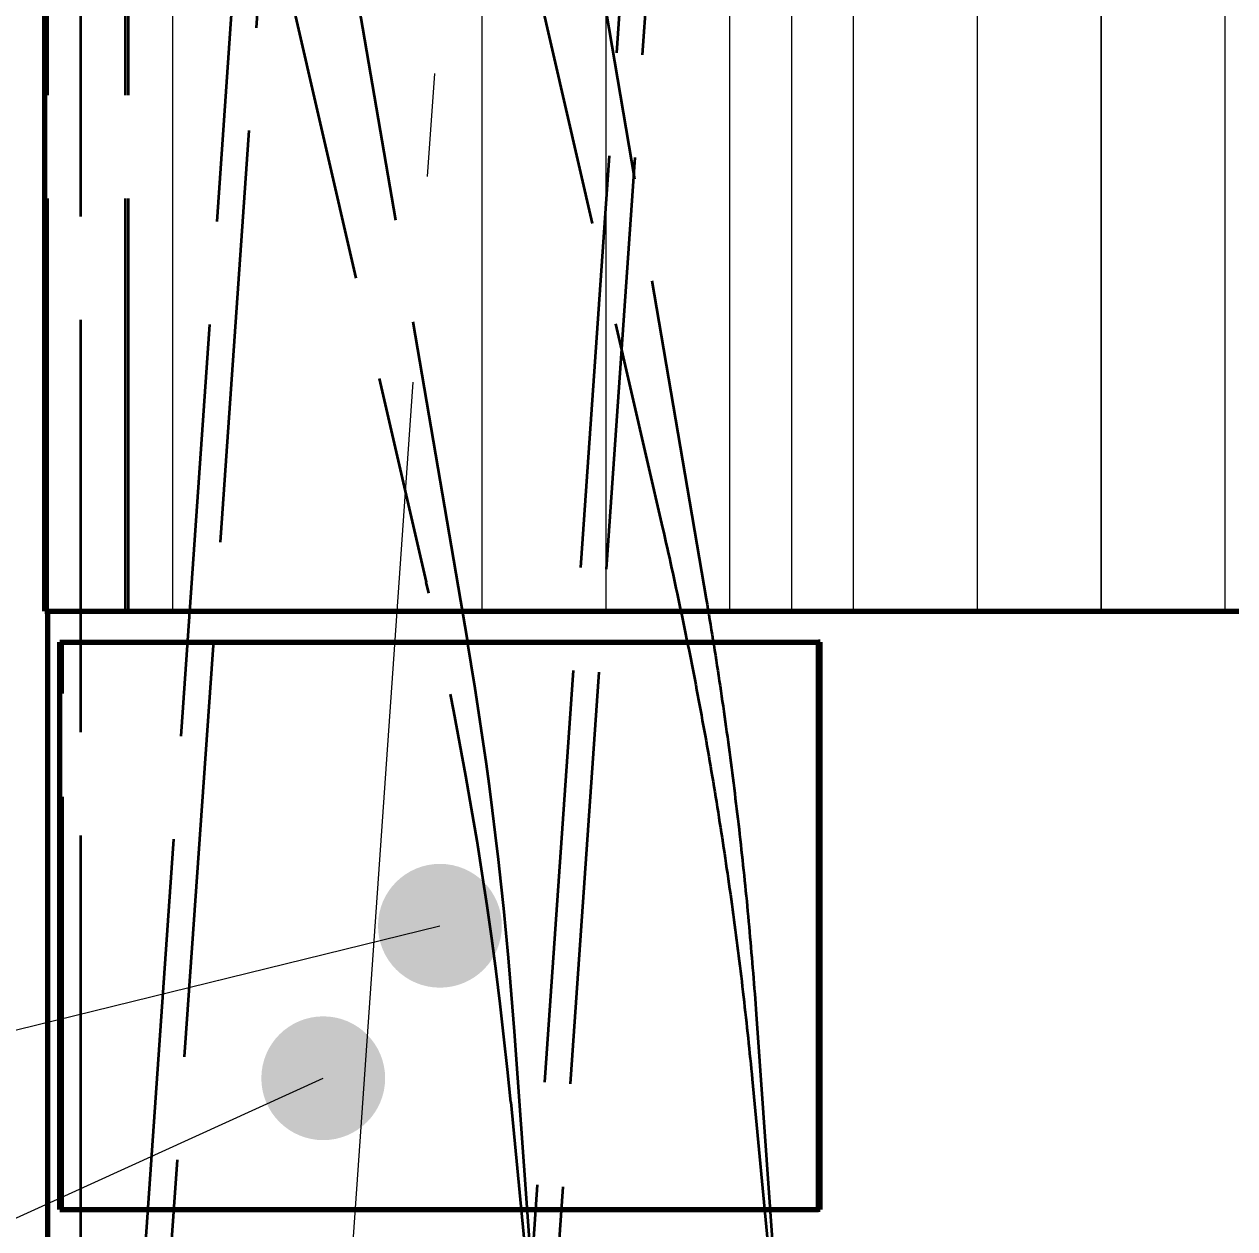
# Model space of a CAD drawing. Header units: millimetres. Extents: x 0 to 2382, y 0 to 420.
# Drawn here: x 145.56 to 157.29, y 235.9 to 247.57 of the extents above; entities that cross this region are included whole.
import ezdxf

# ---------------------------------------------------------------- set-up
doc = ezdxf.new("R2010")
doc.units = ezdxf.units.MM
doc.linetypes.add('IRAM-E-TRAZOS', pattern=[5, 4, -1])
doc.linetypes.add('IRAM-F-TRAZO-PUNTO', pattern=[20, 15, -2, 1, -2])
for name, color, linetype, lineweight in [('01-VISIBLE', 7, 'CONTINUOUS', 70), ('02-OCULTA', 4, 'IRAM-E-TRAZOS', 35), ('03-EJE', 1, 'IRAM-F-TRAZO-PUNTO', 18), ('04-COTA', 3, 'CONTINUOUS', 18), ('05-RAYADO', 8, 'CONTINUOUS', 18), ('08-FINA', 5, 'CONTINUOUS', 18)]:
    doc.layers.add(name, color=color, linetype=linetype, lineweight=lineweight)
doc.styles.add('ISO3098', font='isocpeur.ttf')
doc.dimstyles.new('FLAMA-IRAM', dxfattribs={"dimtxt": 3.5, "dimasz": 3.5, "dimexe": 2, "dimexo": 1.5, "dimgap": 1, "dimtad": 1, "dimdec": 1, "dimtxsty": 'ISO3098', "dimblk": 'IRAM_FLECHA', "dimblk1": 'IRAM_FLECHA', "dimblk2": 'IRAM_FLECHA', "dimcen": 2.5, "dimclrd": 256, "dimclre": 256, "dimclrt": 256, "dimazin": 3, "dimtfac": 1, "dimtmove": 0, "dimatfit": 3, "dimlwd": 18, "dimlwe": 18})

# ---------------------------------------------------------------- blocks, each defined once
blk = doc.blocks.new('IRAM_FLECHA')
blk.add_solid([(0, 0), (-1, 0.125), (-1, -0.125)])

msp = doc.modelspace()

# ---------------------------------------------------------------- hatches: boundary and pattern name
at = {"layer": '05-RAYADO'}
h = msp.add_hatch(dxfattribs=at)
h.set_pattern_fill('ANSI31', scale=0.94488, angle=45)
h.paths.add_polyline_path([(177.008, 241.884), (177.008, 263.535), (146.574, 263.535), (146.574, 241.884)])
h = msp.add_hatch(dxfattribs=at)
h.set_pattern_fill('ANSI31', scale=0.377953, angle=45)
h.paths.add_polyline_path([(174.735, 241.884), (174.735, 263.535), (148.847, 263.535), (148.847, 241.884)])
at = {"layer": '08-FINA'}
h = msp.add_hatch(color=7, dxfattribs=at)
h.dxf.hatch_style = 1
edge = h.paths.add_edge_path()
edge.add_arc((149.591, 238.834), 0.6, 0, 360)
h = msp.add_hatch(color=7, dxfattribs=at)
h.dxf.hatch_style = 1
edge = h.paths.add_edge_path()
edge.add_arc((148.46, 237.356), 0.6, 0, 360)

# ---------------------------------------------------------------- linework, layer by layer
at = {"layer": '01-VISIBLE'}
for p, q in [((145.761, 241.884), (145.761, 263.535)), ((145.791, 231.297), (145.791, 241.884)), ((145.906, 236.084), (145.906, 241.584)), ((153.26, 236.084), (153.26, 241.584)), ((153.276, 241.584), (153.26, 241.584)), ((153.276, 236.084), (153.276, 241.584)), ((153.276, 236.084), (153.26, 236.084))]:
    msp.add_line(p, q, dxfattribs=at)
for points in [[(145.761, 241.884), (145.811, 241.884), (145.861, 241.884), (145.911, 241.884), (145.961, 241.884), (146.011, 241.884), (146.061, 241.884), (146.112, 241.884), (146.162, 241.884), (146.212, 241.884), (146.262, 241.884), (146.312, 241.884), (146.362, 241.884), (146.412, 241.884), (146.462, 241.884), (146.512, 241.884), (146.562, 241.884), (146.612, 241.884), (146.663, 241.884), (146.713, 241.884), (146.763, 241.884), (146.813, 241.884), (146.863, 241.884), (146.913, 241.884), (146.963, 241.884), (147.013, 241.884), (147.063, 241.884), (147.113, 241.884), (147.164, 241.884), (147.214, 241.884), (147.264, 241.884), (147.314, 241.884), (147.364, 241.884), (147.414, 241.884), (147.464, 241.884), (147.514, 241.884), (147.564, 241.884), (147.614, 241.884), (147.664, 241.884), (147.715, 241.884), (147.765, 241.884), (147.815, 241.884), (147.865, 241.884), (147.915, 241.884), (147.965, 241.884), (148.015, 241.884), (148.065, 241.884), (148.115, 241.884), (148.165, 241.884), (148.215, 241.884), (148.266, 241.884), (148.316, 241.884), (148.366, 241.884), (148.416, 241.884), (148.466, 241.884), (148.516, 241.884), (148.566, 241.884), (148.616, 241.884), (148.666, 241.884), (148.716, 241.884), (148.767, 241.884), (148.817, 241.884), (148.867, 241.884), (148.917, 241.884), (148.967, 241.884), (149.017, 241.884), (149.067, 241.884), (149.117, 241.884), (149.167, 241.884), (149.217, 241.884), (149.267, 241.884), (149.318, 241.884), (149.368, 241.884), (149.418, 241.884), (149.468, 241.884), (149.518, 241.884), (149.568, 241.884), (149.618, 241.884), (149.668, 241.884), (149.718, 241.884), (149.768, 241.884), (149.819, 241.884), (149.869, 241.884), (149.919, 241.884), (149.969, 241.884), (150.019, 241.884), (150.069, 241.884), (150.119, 241.884), (150.169, 241.884), (150.219, 241.884), (150.269, 241.884), (150.319, 241.884), (150.37, 241.884), (150.42, 241.884), (150.47, 241.884), (150.52, 241.884), (150.57, 241.884), (150.62, 241.884), (150.67, 241.884), (150.72, 241.884), (150.77, 241.884), (150.82, 241.884), (150.871, 241.884), (150.921, 241.884), (150.971, 241.884), (151.021, 241.884), (151.071, 241.884), (151.121, 241.884), (151.171, 241.884), (151.221, 241.884), (151.271, 241.884), (151.321, 241.884), (151.371, 241.884), (151.422, 241.884), (151.472, 241.884), (151.522, 241.884), (151.572, 241.884), (151.622, 241.884), (151.672, 241.884), (151.722, 241.884), (151.772, 241.884), (151.822, 241.884), (151.872, 241.884), (151.922, 241.884), (151.973, 241.884), (152.023, 241.884), (152.073, 241.884), (152.123, 241.884), (152.173, 241.884), (152.223, 241.884), (152.273, 241.884), (152.323, 241.884), (152.373, 241.884), (152.423, 241.884), (152.474, 241.884), (152.524, 241.884), (152.574, 241.884), (152.624, 241.884), (152.674, 241.884), (152.724, 241.884), (152.774, 241.884), (152.824, 241.884), (152.874, 241.884), (152.924, 241.884), (152.974, 241.884), (153.025, 241.884), (153.075, 241.884), (153.125, 241.884), (153.175, 241.884), (153.225, 241.884), (153.275, 241.884), (153.325, 241.884), (153.375, 241.884), (153.425, 241.884), (153.475, 241.884), (153.526, 241.884), (153.576, 241.884), (153.626, 241.884), (153.676, 241.884), (153.726, 241.884), (153.776, 241.884), (153.826, 241.884), (153.876, 241.884), (153.926, 241.884), (153.976, 241.884), (154.026, 241.884), (154.077, 241.884), (154.127, 241.884), (154.177, 241.884), (154.227, 241.884), (154.277, 241.884), (154.327, 241.884), (154.377, 241.884), (154.427, 241.884), (154.477, 241.884), (154.527, 241.884), (154.578, 241.884), (154.628, 241.884), (154.678, 241.884), (154.728, 241.884), (154.778, 241.884), (154.828, 241.884), (154.878, 241.884), (154.928, 241.884), (154.978, 241.884), (155.028, 241.884), (155.078, 241.884), (155.129, 241.884), (155.179, 241.884), (155.229, 241.884), (155.279, 241.884), (155.329, 241.884), (155.379, 241.884), (155.429, 241.884), (155.479, 241.884), (155.529, 241.884), (155.579, 241.884), (155.629, 241.884), (155.68, 241.884), (155.73, 241.884), (155.78, 241.884), (155.83, 241.884), (155.88, 241.884), (155.93, 241.884), (155.98, 241.884), (156.03, 241.884), (156.08, 241.884), (156.13, 241.884), (156.181, 241.884), (156.231, 241.884), (156.281, 241.884), (156.331, 241.884), (156.381, 241.884), (156.431, 241.884), (156.481, 241.884), (156.531, 241.884), (156.581, 241.884), (156.631, 241.884), (156.681, 241.884), (156.732, 241.884), (156.782, 241.884), (156.832, 241.884), (156.882, 241.884), (156.932, 241.884), (156.982, 241.884), (157.032, 241.884), (157.082, 241.884), (157.132, 241.884), (157.182, 241.884), (157.233, 241.884), (157.283, 241.884), (157.333, 241.884)], [(145.906, 241.584), (145.956, 241.584), (146.006, 241.584), (146.056, 241.584), (146.106, 241.584), (146.156, 241.584), (146.206, 241.584), (146.256, 241.584), (146.306, 241.584), (146.356, 241.584), (146.406, 241.584), (146.456, 241.584), (146.506, 241.584), (146.556, 241.584), (146.606, 241.584), (146.656, 241.584), (146.706, 241.584), (146.756, 241.584), (146.806, 241.584), (146.856, 241.584), (146.906, 241.584), (146.956, 241.584), (147.006, 241.584), (147.057, 241.584), (147.107, 241.584), (147.157, 241.584), (147.207, 241.584), (147.257, 241.584), (147.307, 241.584), (147.357, 241.584), (147.407, 241.584), (147.457, 241.584), (147.507, 241.584), (147.557, 241.584), (147.607, 241.584), (147.657, 241.584), (147.707, 241.584), (147.757, 241.584), (147.807, 241.584), (147.857, 241.584), (147.907, 241.584), (147.957, 241.584), (148.007, 241.584), (148.057, 241.584), (148.107, 241.584), (148.157, 241.584), (148.207, 241.584), (148.257, 241.584), (148.307, 241.584), (148.357, 241.584), (148.407, 241.584), (148.457, 241.584), (148.507, 241.584), (148.557, 241.584), (148.607, 241.584), (148.657, 241.584), (148.707, 241.584), (148.757, 241.584), (148.808, 241.584), (148.858, 241.584), (148.908, 241.584), (148.958, 241.584), (149.008, 241.584), (149.058, 241.584), (149.108, 241.584), (149.158, 241.584), (149.208, 241.584), (149.258, 241.584), (149.308, 241.584), (149.358, 241.584), (149.408, 241.584), (149.458, 241.584), (149.508, 241.584), (149.558, 241.584), (149.608, 241.584), (149.658, 241.584), (149.708, 241.584), (149.758, 241.584), (149.808, 241.584), (149.858, 241.584), (149.908, 241.584), (149.958, 241.584), (150.008, 241.584), (150.058, 241.584), (150.108, 241.584), (150.158, 241.584), (150.208, 241.584), (150.258, 241.584), (150.308, 241.584), (150.358, 241.584), (150.408, 241.584), (150.458, 241.584), (150.508, 241.584), (150.558, 241.584), (150.609, 241.584), (150.659, 241.584), (150.709, 241.584), (150.759, 241.584), (150.809, 241.584), (150.859, 241.584), (150.909, 241.584), (150.959, 241.584), (151.009, 241.584), (151.059, 241.584), (151.109, 241.584), (151.159, 241.584), (151.209, 241.584), (151.259, 241.584), (151.309, 241.584), (151.359, 241.584), (151.409, 241.584), (151.459, 241.584), (151.509, 241.584), (151.559, 241.584), (151.609, 241.584), (151.659, 241.584), (151.709, 241.584), (151.759, 241.584), (151.809, 241.584), (151.859, 241.584), (151.909, 241.584), (151.959, 241.584), (152.009, 241.584), (152.059, 241.584), (152.109, 241.584), (152.159, 241.584), (152.209, 241.584), (152.259, 241.584), (152.309, 241.584), (152.359, 241.584), (152.41, 241.584), (152.46, 241.584), (152.51, 241.584), (152.56, 241.584), (152.61, 241.584), (152.66, 241.584), (152.71, 241.584), (152.76, 241.584), (152.81, 241.584), (152.86, 241.584), (152.91, 241.584), (152.96, 241.584), (153.01, 241.584), (153.06, 241.584), (153.11, 241.584), (153.16, 241.584), (153.21, 241.584), (153.26, 241.584)], [(145.906, 236.084), (145.956, 236.084), (146.006, 236.084), (146.056, 236.084), (146.106, 236.084), (146.156, 236.084), (146.206, 236.084), (146.256, 236.084), (146.306, 236.084), (146.356, 236.084), (146.406, 236.084), (146.456, 236.084), (146.506, 236.084), (146.556, 236.084), (146.606, 236.084), (146.656, 236.084), (146.706, 236.084), (146.756, 236.084), (146.806, 236.084), (146.856, 236.084), (146.906, 236.084), (146.956, 236.084), (147.006, 236.084), (147.057, 236.084), (147.107, 236.084), (147.157, 236.084), (147.207, 236.084), (147.257, 236.084), (147.307, 236.084), (147.357, 236.084), (147.407, 236.084), (147.457, 236.084), (147.507, 236.084), (147.557, 236.084), (147.607, 236.084), (147.657, 236.084), (147.707, 236.084), (147.757, 236.084), (147.807, 236.084), (147.857, 236.084), (147.907, 236.084), (147.957, 236.084), (148.007, 236.084), (148.057, 236.084), (148.107, 236.084), (148.157, 236.084), (148.207, 236.084), (148.257, 236.084), (148.307, 236.084), (148.357, 236.084), (148.407, 236.084), (148.457, 236.084), (148.507, 236.084), (148.557, 236.084), (148.607, 236.084), (148.657, 236.084), (148.707, 236.084), (148.757, 236.084), (148.808, 236.084), (148.858, 236.084), (148.908, 236.084), (148.958, 236.084), (149.008, 236.084), (149.058, 236.084), (149.108, 236.084), (149.158, 236.084), (149.208, 236.084), (149.258, 236.084), (149.308, 236.084), (149.358, 236.084), (149.408, 236.084), (149.458, 236.084), (149.508, 236.084), (149.558, 236.084), (149.608, 236.084), (149.658, 236.084), (149.708, 236.084), (149.758, 236.084), (149.808, 236.084), (149.858, 236.084), (149.908, 236.084), (149.958, 236.084), (150.008, 236.084), (150.058, 236.084), (150.108, 236.084), (150.158, 236.084), (150.208, 236.084), (150.258, 236.084), (150.308, 236.084), (150.358, 236.084), (150.408, 236.084), (150.458, 236.084), (150.508, 236.084), (150.558, 236.084), (150.609, 236.084), (150.659, 236.084), (150.709, 236.084), (150.759, 236.084), (150.809, 236.084), (150.859, 236.084), (150.909, 236.084), (150.959, 236.084), (151.009, 236.084), (151.059, 236.084), (151.109, 236.084), (151.159, 236.084), (151.209, 236.084), (151.259, 236.084), (151.309, 236.084), (151.359, 236.084), (151.409, 236.084), (151.459, 236.084), (151.509, 236.084), (151.559, 236.084), (151.609, 236.084), (151.659, 236.084), (151.709, 236.084), (151.759, 236.084), (151.809, 236.084), (151.859, 236.084), (151.909, 236.084), (151.959, 236.084), (152.009, 236.084), (152.059, 236.084), (152.109, 236.084), (152.159, 236.084), (152.209, 236.084), (152.259, 236.084), (152.309, 236.084), (152.359, 236.084), (152.41, 236.084), (152.46, 236.084), (152.51, 236.084), (152.56, 236.084), (152.61, 236.084), (152.66, 236.084), (152.71, 236.084), (152.76, 236.084), (152.81, 236.084), (152.86, 236.084), (152.91, 236.084), (152.96, 236.084), (153.01, 236.084), (153.06, 236.084), (153.11, 236.084), (153.16, 236.084), (153.21, 236.084), (153.26, 236.084)]]:
    msp.add_lwpolyline(points, dxfattribs=at)
at = {"layer": '02-OCULTA'}
for p, q in [((146.111, 225.709), (146.111, 289.709)), ((145.791, 241.884), (145.791, 263.535)), ((145.791, 241.884), (145.791, 263.535)), ((146.545, 241.884), (146.545, 263.535)), ((146.574, 241.884), (146.574, 263.535)), ((146.036, 225.709), (148.185, 256.435)), ((146.07, 222.6), (148.434, 256.417)), ((149.561, 222.356), (151.926, 256.173)), ((149.81, 222.338), (152.175, 256.156)), ((150.804, 250.014), (152.172, 242)), ((150.804, 250.014), (152.172, 242)), ((148.487, 249.618), (149.855, 241.605)), ((148.487, 249.618), (149.855, 241.605)), ((150.167, 249.539), (151.748, 242.692)), ((147.877, 249.01), (149.459, 242.163)), ((146.574, 241.884), (146.545, 241.884)), ((145.936, 241.584), (145.906, 241.584)), ((145.936, 236.084), (145.936, 241.584)), ((152.656, 237.976), (152.876, 234.873)), ((152.656, 237.976), (152.876, 234.873)), ((150.312, 237.81), (150.532, 234.707)), ((150.312, 237.81), (150.532, 234.707)), ((152.617, 237.347), (152.822, 235.209)), ((150.278, 237.123), (150.483, 234.985)), ((145.936, 236.084), (145.906, 236.084))]:
    msp.add_line(p, q, dxfattribs=at)
for points in [[(151.748, 242.692), (151.76, 242.643), (151.771, 242.594), (151.782, 242.545), (151.793, 242.496), (151.804, 242.448), (151.815, 242.399), (151.826, 242.35), (151.837, 242.301), (151.847, 242.252), (151.858, 242.203), (151.869, 242.154), (151.879, 242.105), (151.89, 242.055), (151.901, 242.006), (151.911, 241.957), (151.921, 241.908), (151.932, 241.859), (151.942, 241.81), (151.952, 241.761), (151.962, 241.712), (151.972, 241.663), (151.982, 241.613), (151.992, 241.564), (152.002, 241.515), (152.012, 241.466), (152.022, 241.417), (152.031, 241.367), (152.041, 241.318), (152.051, 241.269), (152.06, 241.22), (152.07, 241.17), (152.079, 241.121), (152.088, 241.072), (152.098, 241.022), (152.107, 240.973), (152.116, 240.924), (152.125, 240.874), (152.134, 240.825), (152.143, 240.776), (152.152, 240.726), (152.161, 240.677), (152.17, 240.628), (152.179, 240.578), (152.187, 240.529), (152.196, 240.479), (152.204, 240.43), (152.213, 240.38), (152.221, 240.331), (152.23, 240.282), (152.238, 240.232), (152.246, 240.183), (152.255, 240.133), (152.263, 240.084), (152.271, 240.034), (152.279, 239.984), (152.287, 239.935), (152.295, 239.885), (152.302, 239.836), (152.31, 239.786), (152.318, 239.737), (152.326, 239.687), (152.333, 239.638), (152.341, 239.588), (152.348, 239.538), (152.356, 239.489), (152.363, 239.439), (152.37, 239.389), (152.378, 239.34), (152.385, 239.29), (152.392, 239.24), (152.399, 239.191), (152.406, 239.141), (152.413, 239.091), (152.42, 239.042), (152.427, 238.992), (152.433, 238.942), (152.44, 238.892), (152.447, 238.843), (152.453, 238.793), (152.46, 238.743), (152.466, 238.694), (152.473, 238.644), (152.479, 238.594), (152.485, 238.544), (152.491, 238.494), (152.497, 238.445), (152.504, 238.395), (152.51, 238.345), (152.516, 238.295), (152.521, 238.245), (152.527, 238.195), (152.533, 238.146), (152.539, 238.096), (152.544, 238.046), (152.55, 237.996), (152.556, 237.946), (152.561, 237.896), (152.566, 237.846), (152.572, 237.797), (152.577, 237.747), (152.582, 237.697), (152.588, 237.647), (152.593, 237.597), (152.598, 237.547), (152.603, 237.497), (152.608, 237.447), (152.613, 237.397), (152.617, 237.347)], [(152.172, 242), (152.18, 241.951), (152.188, 241.902), (152.197, 241.852), (152.205, 241.803), (152.213, 241.754), (152.221, 241.704), (152.229, 241.655), (152.237, 241.605), (152.245, 241.556), (152.253, 241.506), (152.261, 241.457), (152.268, 241.407), (152.276, 241.358), (152.284, 241.308), (152.291, 241.259), (152.299, 241.209), (152.306, 241.16), (152.314, 241.11), (152.321, 241.061), (152.328, 241.011), (152.335, 240.962), (152.342, 240.912), (152.349, 240.863), (152.356, 240.813), (152.363, 240.764), (152.37, 240.714), (152.377, 240.664), (152.384, 240.615), (152.391, 240.565), (152.397, 240.516), (152.404, 240.466), (152.41, 240.416), (152.417, 240.367), (152.423, 240.317), (152.43, 240.267), (152.436, 240.218), (152.442, 240.168), (152.448, 240.118), (152.454, 240.069), (152.46, 240.019), (152.466, 239.969), (152.472, 239.919), (152.478, 239.87), (152.484, 239.82), (152.49, 239.77), (152.495, 239.721), (152.501, 239.671), (152.507, 239.621), (152.512, 239.571), (152.518, 239.522), (152.523, 239.472), (152.528, 239.422), (152.534, 239.372), (152.539, 239.322), (152.544, 239.273), (152.549, 239.223), (152.554, 239.173), (152.559, 239.123), (152.564, 239.073), (152.569, 239.023), (152.573, 238.974), (152.578, 238.924), (152.583, 238.874), (152.587, 238.824), (152.592, 238.774), (152.596, 238.724), (152.601, 238.674), (152.605, 238.625), (152.609, 238.575), (152.614, 238.525), (152.618, 238.475), (152.622, 238.425), (152.626, 238.375), (152.63, 238.325), (152.634, 238.275), (152.638, 238.225), (152.642, 238.175), (152.645, 238.126), (152.649, 238.076), (152.653, 238.026), (152.656, 237.976)], [(152.172, 242), (152.18, 241.951), (152.188, 241.902), (152.197, 241.852), (152.205, 241.803), (152.213, 241.754), (152.221, 241.704), (152.229, 241.655), (152.237, 241.605), (152.245, 241.556), (152.253, 241.506), (152.261, 241.457), (152.268, 241.407), (152.276, 241.358), (152.284, 241.308), (152.291, 241.259), (152.299, 241.209), (152.306, 241.16), (152.314, 241.11), (152.321, 241.061), (152.328, 241.011), (152.335, 240.962), (152.342, 240.912), (152.349, 240.863), (152.356, 240.813), (152.363, 240.764), (152.37, 240.714), (152.377, 240.664), (152.384, 240.615), (152.391, 240.565), (152.397, 240.516), (152.404, 240.466), (152.41, 240.416), (152.417, 240.367), (152.423, 240.317), (152.43, 240.267), (152.436, 240.218), (152.442, 240.168), (152.448, 240.118), (152.454, 240.069), (152.46, 240.019), (152.466, 239.969), (152.472, 239.919), (152.478, 239.87), (152.484, 239.82), (152.49, 239.77), (152.495, 239.721), (152.501, 239.671), (152.507, 239.621), (152.512, 239.571), (152.518, 239.522), (152.523, 239.472), (152.528, 239.422), (152.534, 239.372), (152.539, 239.322), (152.544, 239.273), (152.549, 239.223), (152.554, 239.173), (152.559, 239.123), (152.564, 239.073), (152.569, 239.023), (152.573, 238.974), (152.578, 238.924), (152.583, 238.874), (152.587, 238.824), (152.592, 238.774), (152.596, 238.724), (152.601, 238.674), (152.605, 238.625), (152.609, 238.575), (152.614, 238.525), (152.618, 238.475), (152.622, 238.425), (152.626, 238.375), (152.63, 238.325), (152.634, 238.275), (152.638, 238.225), (152.642, 238.175), (152.645, 238.126), (152.649, 238.076), (152.653, 238.026), (152.656, 237.976)], [(146.545, 241.884), (146.493, 241.884), (146.441, 241.884), (146.389, 241.884), (146.336, 241.884), (146.284, 241.884), (146.232, 241.884), (146.179, 241.884), (146.127, 241.884), (146.075, 241.884), (146.022, 241.884), (145.97, 241.884), (145.918, 241.884), (145.865, 241.884), (145.813, 241.884), (145.761, 241.884)], [(146.574, 241.884), (146.522, 241.884), (146.47, 241.884), (146.417, 241.884), (146.365, 241.884), (146.313, 241.884), (146.261, 241.884), (146.209, 241.884), (146.156, 241.884), (146.104, 241.884), (146.052, 241.884), (146, 241.884), (145.947, 241.884), (145.895, 241.884), (145.843, 241.884), (145.791, 241.884)], [(145.791, 241.884), (145.871, 241.884), (145.951, 241.884), (146.031, 241.884), (146.111, 241.884), (146.191, 241.884), (146.271, 241.884), (146.351, 241.884), (146.431, 241.884), (146.511, 241.884), (146.591, 241.884), (146.671, 241.884), (146.751, 241.884), (146.831, 241.884), (146.911, 241.884), (146.991, 241.884), (147.071, 241.884), (147.151, 241.884), (147.231, 241.884), (147.311, 241.884), (147.391, 241.884), (147.471, 241.884), (147.551, 241.884), (147.631, 241.884), (147.711, 241.884), (147.791, 241.884), (147.871, 241.884), (147.951, 241.884), (148.031, 241.884), (148.111, 241.884), (148.191, 241.884), (148.271, 241.884), (148.351, 241.884), (148.431, 241.884), (148.511, 241.884), (148.591, 241.884), (148.671, 241.884), (148.751, 241.884), (148.831, 241.884), (148.911, 241.884), (148.991, 241.884), (149.071, 241.884), (149.151, 241.884), (149.231, 241.884), (149.311, 241.884), (149.391, 241.884), (149.471, 241.884), (149.551, 241.884), (149.631, 241.884), (149.711, 241.884), (149.791, 241.884), (149.871, 241.884), (149.951, 241.884), (150.031, 241.884), (150.111, 241.884), (150.191, 241.884), (150.271, 241.884), (150.351, 241.884), (150.431, 241.884), (150.511, 241.884), (150.591, 241.884), (150.671, 241.884), (150.751, 241.884), (150.831, 241.884), (150.911, 241.884), (150.991, 241.884), (151.071, 241.884), (151.151, 241.884), (151.231, 241.884), (151.311, 241.884), (151.391, 241.884), (151.471, 241.884), (151.551, 241.884), (151.631, 241.884), (151.711, 241.884), (151.791, 241.884), (151.871, 241.884), (151.951, 241.884), (152.031, 241.884), (152.111, 241.884), (152.191, 241.884), (152.271, 241.884), (152.351, 241.884), (152.431, 241.884), (152.511, 241.884), (152.591, 241.884), (152.671, 241.884), (152.751, 241.884), (152.831, 241.884), (152.911, 241.884), (152.991, 241.884), (153.071, 241.884), (153.151, 241.884), (153.231, 241.884), (153.311, 241.884), (153.391, 241.884), (153.471, 241.884), (153.551, 241.884), (153.631, 241.884), (153.711, 241.884), (153.791, 241.884), (153.871, 241.884), (153.951, 241.884), (154.031, 241.884), (154.111, 241.884), (154.191, 241.884), (154.271, 241.884), (154.351, 241.884), (154.431, 241.884), (154.511, 241.884), (154.591, 241.884), (154.671, 241.884), (154.751, 241.884), (154.831, 241.884), (154.911, 241.884), (154.991, 241.884), (155.071, 241.884), (155.151, 241.884), (155.231, 241.884), (155.311, 241.884), (155.391, 241.884), (155.471, 241.884), (155.551, 241.884), (155.631, 241.884), (155.711, 241.884), (155.791, 241.884), (155.871, 241.884), (155.951, 241.884), (156.031, 241.884), (156.111, 241.884), (156.191, 241.884), (156.271, 241.884), (156.351, 241.884), (156.431, 241.884), (156.511, 241.884), (156.591, 241.884), (156.671, 241.884), (156.751, 241.884), (156.831, 241.884), (156.911, 241.884), (156.991, 241.884), (157.071, 241.884), (157.151, 241.884), (157.231, 241.884), (157.311, 241.884)], [(145.936, 241.584), (145.986, 241.584), (146.036, 241.584), (146.086, 241.584), (146.137, 241.584), (146.187, 241.584), (146.237, 241.584), (146.288, 241.584), (146.338, 241.584), (146.388, 241.584), (146.438, 241.584), (146.489, 241.584), (146.539, 241.584), (146.589, 241.584), (146.639, 241.584), (146.69, 241.584), (146.74, 241.584), (146.79, 241.584), (146.841, 241.584), (146.891, 241.584), (146.941, 241.584), (146.991, 241.584), (147.042, 241.584), (147.092, 241.584), (147.142, 241.584), (147.193, 241.584), (147.243, 241.584), (147.293, 241.584), (147.343, 241.584), (147.394, 241.584), (147.444, 241.584), (147.494, 241.584), (147.544, 241.584), (147.595, 241.584), (147.645, 241.584), (147.695, 241.584), (147.746, 241.584), (147.796, 241.584), (147.846, 241.584), (147.896, 241.584), (147.947, 241.584), (147.997, 241.584), (148.047, 241.584), (148.097, 241.584), (148.148, 241.584), (148.198, 241.584), (148.248, 241.584), (148.299, 241.584), (148.349, 241.584), (148.399, 241.584), (148.449, 241.584), (148.5, 241.584), (148.55, 241.584), (148.6, 241.584), (148.651, 241.584), (148.701, 241.584), (148.751, 241.584), (148.801, 241.584), (148.852, 241.584), (148.902, 241.584), (148.952, 241.584), (149.002, 241.584), (149.053, 241.584), (149.103, 241.584), (149.153, 241.584), (149.204, 241.584), (149.254, 241.584), (149.304, 241.584), (149.354, 241.584), (149.405, 241.584), (149.455, 241.584), (149.505, 241.584), (149.556, 241.584), (149.606, 241.584), (149.656, 241.584), (149.706, 241.584), (149.757, 241.584), (149.807, 241.584), (149.857, 241.584), (149.907, 241.584), (149.958, 241.584), (150.008, 241.584), (150.058, 241.584), (150.109, 241.584), (150.159, 241.584), (150.209, 241.584), (150.259, 241.584), (150.31, 241.584), (150.36, 241.584), (150.41, 241.584), (150.46, 241.584), (150.511, 241.584), (150.561, 241.584), (150.611, 241.584), (150.662, 241.584), (150.712, 241.584), (150.762, 241.584), (150.812, 241.584), (150.863, 241.584), (150.913, 241.584), (150.963, 241.584), (151.014, 241.584), (151.064, 241.584), (151.114, 241.584), (151.164, 241.584), (151.215, 241.584), (151.265, 241.584), (151.315, 241.584), (151.365, 241.584), (151.416, 241.584), (151.466, 241.584), (151.516, 241.584), (151.567, 241.584), (151.617, 241.584), (151.667, 241.584), (151.717, 241.584), (151.768, 241.584), (151.818, 241.584), (151.868, 241.584), (151.918, 241.584), (151.969, 241.584), (152.019, 241.584), (152.069, 241.584), (152.12, 241.584), (152.17, 241.584), (152.22, 241.584), (152.27, 241.584), (152.321, 241.584), (152.371, 241.584), (152.421, 241.584), (152.472, 241.584), (152.522, 241.584), (152.572, 241.584), (152.622, 241.584), (152.673, 241.584), (152.723, 241.584), (152.773, 241.584), (152.823, 241.584), (152.874, 241.584), (152.924, 241.584), (152.974, 241.584), (153.025, 241.584), (153.075, 241.584), (153.125, 241.584), (153.175, 241.584), (153.226, 241.584), (153.276, 241.584)], [(145.936, 236.084), (145.986, 236.084), (146.036, 236.084), (146.086, 236.084), (146.137, 236.084), (146.187, 236.084), (146.237, 236.084), (146.288, 236.084), (146.338, 236.084), (146.388, 236.084), (146.438, 236.084), (146.489, 236.084), (146.539, 236.084), (146.589, 236.084), (146.639, 236.084), (146.69, 236.084), (146.74, 236.084), (146.79, 236.084), (146.841, 236.084), (146.891, 236.084), (146.941, 236.084), (146.991, 236.084), (147.042, 236.084), (147.092, 236.084), (147.142, 236.084), (147.193, 236.084), (147.243, 236.084), (147.293, 236.084), (147.343, 236.084), (147.394, 236.084), (147.444, 236.084), (147.494, 236.084), (147.544, 236.084), (147.595, 236.084), (147.645, 236.084), (147.695, 236.084), (147.746, 236.084), (147.796, 236.084), (147.846, 236.084), (147.896, 236.084), (147.947, 236.084), (147.997, 236.084), (148.047, 236.084), (148.097, 236.084), (148.148, 236.084), (148.198, 236.084), (148.248, 236.084), (148.299, 236.084), (148.349, 236.084), (148.399, 236.084), (148.449, 236.084), (148.5, 236.084), (148.55, 236.084), (148.6, 236.084), (148.651, 236.084), (148.701, 236.084), (148.751, 236.084), (148.801, 236.084), (148.852, 236.084), (148.902, 236.084), (148.952, 236.084), (149.002, 236.084), (149.053, 236.084), (149.103, 236.084), (149.153, 236.084), (149.204, 236.084), (149.254, 236.084), (149.304, 236.084), (149.354, 236.084), (149.405, 236.084), (149.455, 236.084), (149.505, 236.084), (149.556, 236.084), (149.606, 236.084), (149.656, 236.084), (149.706, 236.084), (149.757, 236.084), (149.807, 236.084), (149.857, 236.084), (149.907, 236.084), (149.958, 236.084), (150.008, 236.084), (150.058, 236.084), (150.109, 236.084), (150.159, 236.084), (150.209, 236.084), (150.259, 236.084), (150.31, 236.084), (150.36, 236.084), (150.41, 236.084), (150.46, 236.084), (150.511, 236.084), (150.561, 236.084), (150.611, 236.084), (150.662, 236.084), (150.712, 236.084), (150.762, 236.084), (150.812, 236.084), (150.863, 236.084), (150.913, 236.084), (150.963, 236.084), (151.014, 236.084), (151.064, 236.084), (151.114, 236.084), (151.164, 236.084), (151.215, 236.084), (151.265, 236.084), (151.315, 236.084), (151.365, 236.084), (151.416, 236.084), (151.466, 236.084), (151.516, 236.084), (151.567, 236.084), (151.617, 236.084), (151.667, 236.084), (151.717, 236.084), (151.768, 236.084), (151.818, 236.084), (151.868, 236.084), (151.918, 236.084), (151.969, 236.084), (152.019, 236.084), (152.069, 236.084), (152.12, 236.084), (152.17, 236.084), (152.22, 236.084), (152.27, 236.084), (152.321, 236.084), (152.371, 236.084), (152.421, 236.084), (152.472, 236.084), (152.522, 236.084), (152.572, 236.084), (152.622, 236.084), (152.673, 236.084), (152.723, 236.084), (152.773, 236.084), (152.823, 236.084), (152.874, 236.084), (152.924, 236.084), (152.974, 236.084), (153.025, 236.084), (153.075, 236.084), (153.125, 236.084), (153.175, 236.084), (153.226, 236.084), (153.276, 236.084)]]:
    msp.add_lwpolyline(points, dxfattribs=at)
for centre, start, end in [((111.629, 233.426), 5.4649, 13.0055), ((111.584, 235.071), 4.0448, 9.6879), ((111.584, 235.071), 4.0448, 9.6879)]:
    msp.add_arc(centre, 38.825, start, end, dxfattribs=at)
at = {"layer": '03-EJE'}
msp.add_line((150.723, 264.053), (147.468, 217.505), dxfattribs=at)
at = {"layer": '08-FINA'}
for p, q in [((110.275, 229.165), (149.591, 238.834)), ((110.032, 219.866), (148.46, 237.356))]:
    msp.add_line(p, q, dxfattribs=at)

# ---------------------------------------------------------------- dimensions: what is measured, and where the dimension line sits
at = {"layer": '04-COTA'}
msp.add_linear_dim(base=(126.391, 212.209), p1=(145.791, 212.209), p2=(158.791, 303.596), angle=90, dimstyle='FLAMA-IRAM', override={"dimlfac": 10}, dxfattribs=at).render()

doc.saveas('drawing.dxf')
